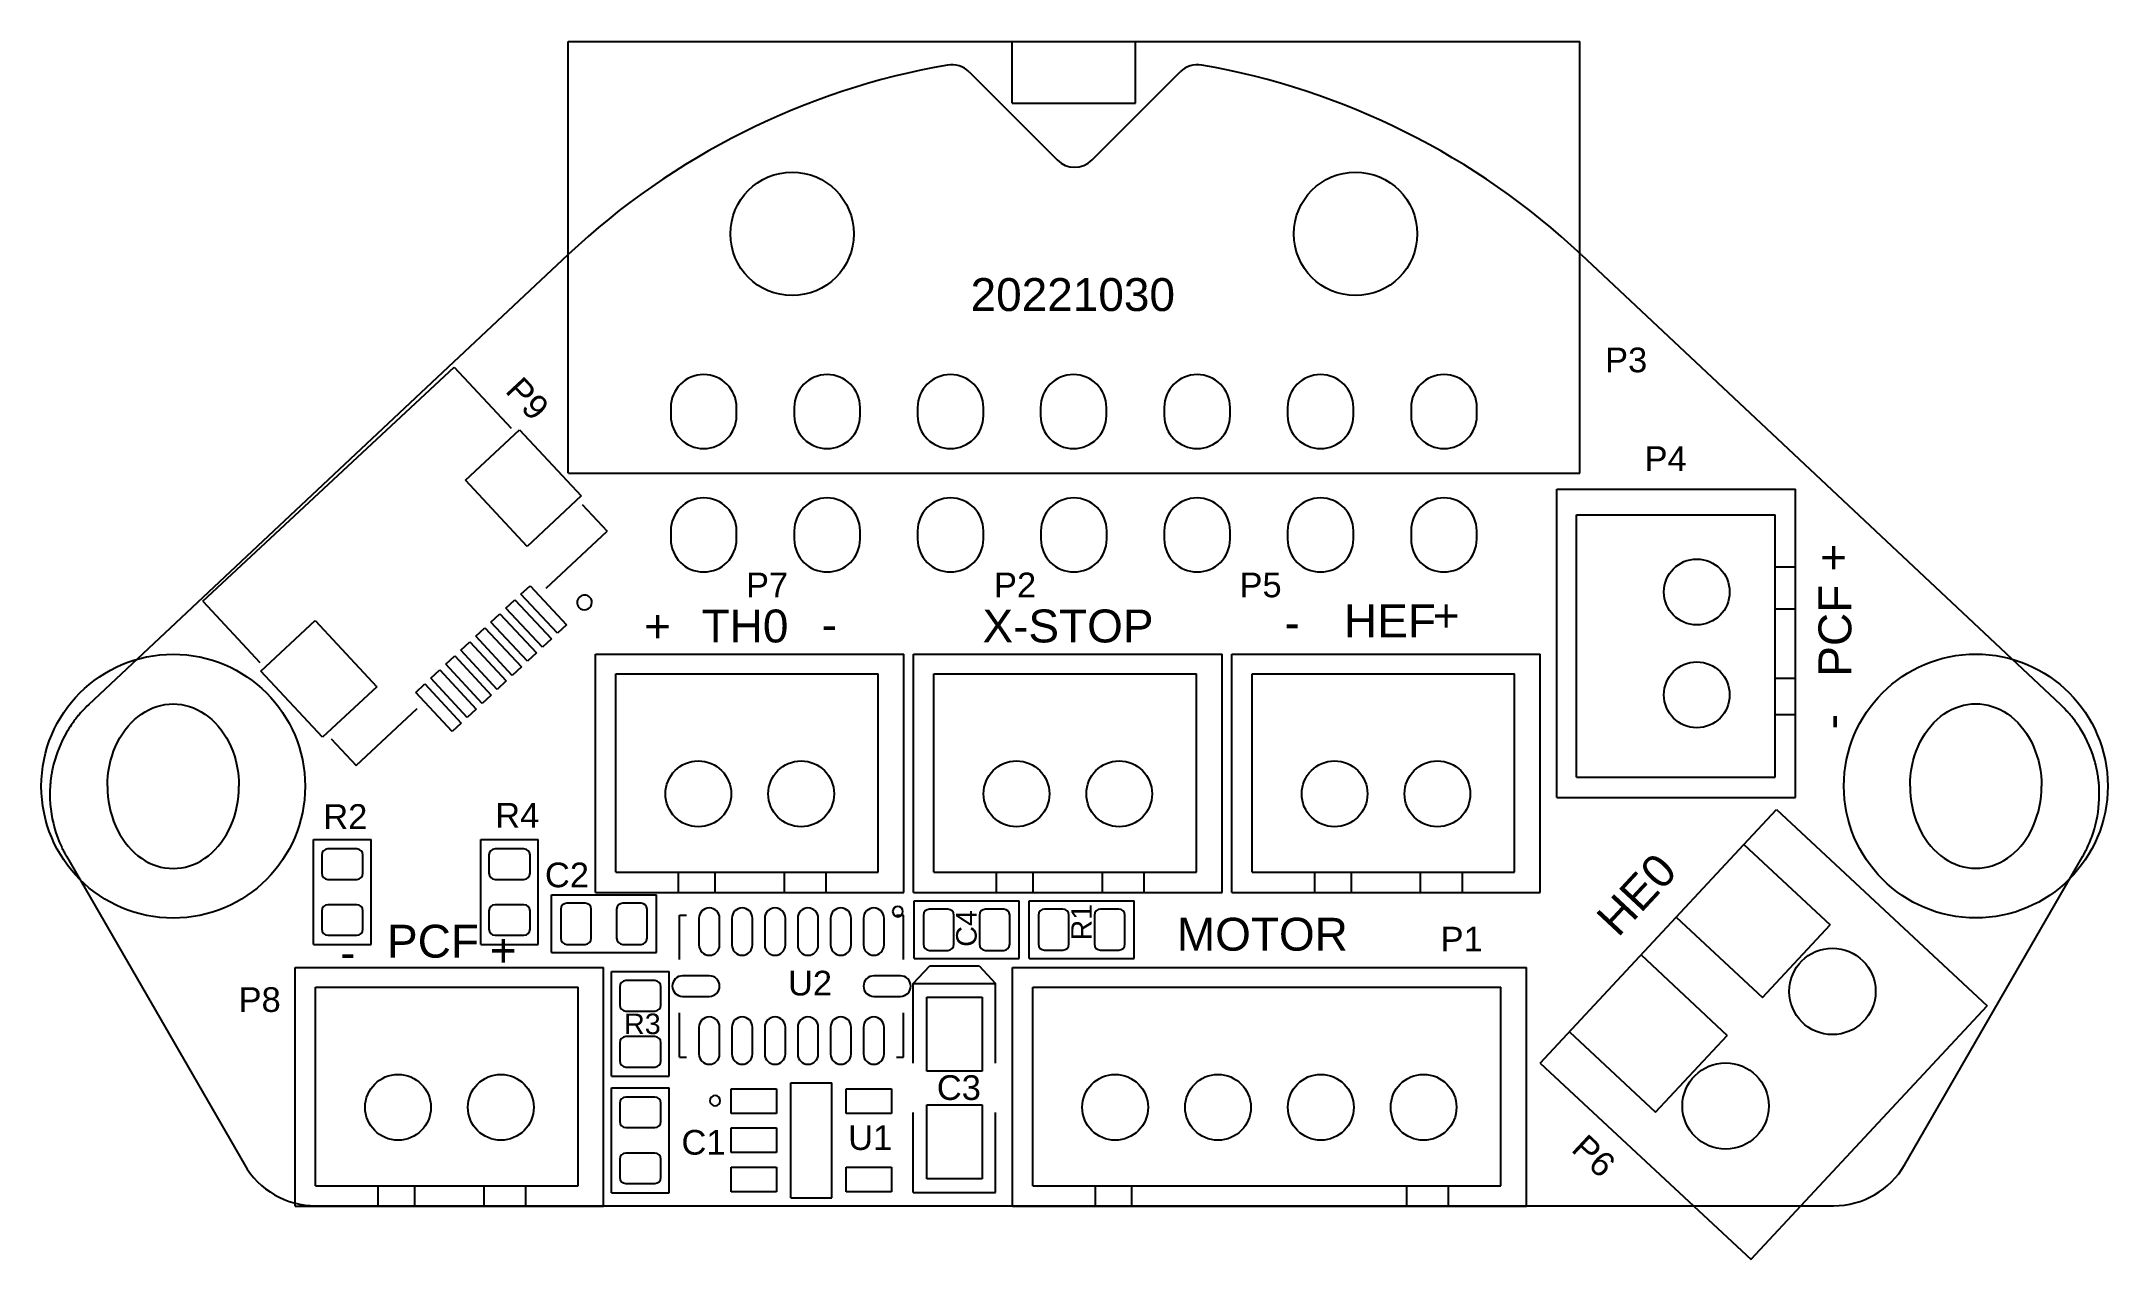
# Model space of a CAD drawing. Header units: millimetres. Extents: x -3.2 to 47, y -11.5 to 18.1.
import ezdxf

# ---------------------------------------------------------------- set-up
doc = ezdxf.new("R2010")
doc.units = ezdxf.units.MM
doc.layers.get('0').update_dxf_attribs({"linetype": 'CONTINUOUS'})
doc.styles.add('ARIAL', font='', dxfattribs={"height": 0.2})
doc.styles.get('ARIAL').set_extended_font_data('Arial')

msp = doc.modelspace()

# ---------------------------------------------------------------- linework, layer by layer
for p, q in [((9.603, 7.613), (9.603, 18.107)), ((9.607, 18.107), (34.203, 18.107)), ((20.403, 16.608), (20.403, 18.108)), ((23.403, 16.608), (23.403, 18.108)), ((34.203, 7.607), (34.203, 18.107)), ((19.355, 17.365), (21.496, 15.224)), ((22.344, 15.224), (24.485, 17.365)), ((20.403, 16.608), (23.403, 16.608)), ((-2.053, 1.988), (9.602, 12.926)), ((34.238, 12.926), (45.893, 1.988)), ((0.722, 4.496), (6.829, 10.191)), ((6.829, 10.191), (8.215, 8.704)), ((12.1, 9.208), (12.1, 9.008)), ((13.7, 9.008), (13.7, 9.208)), ((15.102, 9.208), (15.102, 9.008)), ((16.702, 9.008), (16.702, 9.208)), ((18.102, 9.208), (18.102, 9.008)), ((19.702, 9.008), (19.702, 9.208)), ((21.092, 9.208), (21.092, 9.008)), ((22.692, 9.008), (22.692, 9.208)), ((24.101, 9.208), (24.101, 9.008)), ((25.701, 9.008), (25.701, 9.208)), ((27.101, 9.208), (27.101, 9.008)), ((28.701, 9.008), (28.701, 9.208)), ((30.103, 9.208), (30.103, 9.008)), ((31.703, 9.008), (31.703, 9.208)), ((9.609, 7.607), (34.203, 7.607)), ((33.65, 7.222), (39.45, 7.222)), ((33.65, -0.278), (33.65, 7.222)), ((39.45, -0.278), (39.45, 7.222)), ((9.947, 6.847), (10.553, 6.197)), ((34.129, 0.217), (34.129, 6.6)), ((34.129, 6.6), (38.955, 6.6)), ((38.955, 0.217), (38.955, 6.6)), ((9.067, 4.811), (10.553, 6.197)), ((12.1, 6.208), (12.1, 6.008)), ((13.7, 6.008), (13.7, 6.208)), ((15.102, 6.208), (15.102, 6.008)), ((16.702, 6.008), (16.702, 6.208)), ((18.102, 6.208), (18.102, 6.008)), ((19.702, 6.008), (19.702, 6.208)), ((21.102, 6.208), (21.102, 6.008)), ((22.702, 6.008), (22.702, 6.208)), ((24.101, 6.208), (24.101, 6.008)), ((25.701, 6.008), (25.701, 6.208)), ((27.101, 6.208), (27.101, 6.008)), ((28.701, 6.008), (28.701, 6.208)), ((30.101, 6.208), (30.101, 6.008)), ((31.701, 6.008), (31.701, 6.208)), ((38.955, 5.33), (39.45, 5.33)), ((0.722, 4.496), (2.108, 3.01)), ((38.955, 4.314), (39.45, 4.314)), ((10.27, -2.586), (10.27, 3.214)), ((10.27, 3.214), (17.77, 3.214)), ((17.77, -2.586), (17.77, 3.214)), ((18.006, -2.586), (18.006, 3.214)), ((18.006, 3.214), (25.506, 3.214)), ((25.506, -2.586), (25.506, 3.214)), ((25.743, -2.586), (25.743, 3.214)), ((25.743, 3.214), (33.243, 3.214)), ((33.243, -2.586), (33.243, 3.214)), ((10.764, 2.735), (17.147, 2.735)), ((10.764, -2.091), (10.764, 2.735)), ((17.147, -2.091), (17.147, 2.735)), ((18.501, 2.735), (24.884, 2.735)), ((18.501, -2.091), (18.501, 2.735)), ((24.884, -2.091), (24.884, 2.735)), ((26.238, 2.735), (32.621, 2.735)), ((26.238, -2.091), (26.238, 2.735)), ((32.621, -2.091), (32.621, 2.735)), ((38.955, 2.63), (39.45, 2.63)), ((-1.095, 1.458), (-1.02, 1.541)), ((-1.02, 1.541), (-0.94, 1.618)), ((-0.94, 1.618), (-0.857, 1.689)), ((-0.857, 1.689), (-0.771, 1.753)), ((-0.771, 1.753), (-0.681, 1.81)), ((-0.681, 1.81), (-0.589, 1.86)), ((-0.589, 1.86), (-0.494, 1.902)), ((-0.494, 1.902), (-0.398, 1.937)), ((-0.398, 1.937), (-0.3, 1.965)), ((-0.3, 1.965), (-0.201, 1.984)), ((-0.201, 1.984), (-0.1, 1.996)), ((-0.1, 1.996), (0, 2)), ((0, 2), (0.1, 1.996)), ((0.1, 1.996), (0.201, 1.984)), ((0.201, 1.984), (0.3, 1.965)), ((0.3, 1.965), (0.398, 1.937)), ((0.398, 1.937), (0.494, 1.902)), ((0.494, 1.902), (0.589, 1.86)), ((0.589, 1.86), (0.681, 1.81)), ((0.681, 1.81), (0.771, 1.753)), ((0.771, 1.753), (0.857, 1.689)), ((0.857, 1.689), (0.94, 1.618)), ((0.94, 1.618), (1.02, 1.541)), ((1.02, 1.541), (1.095, 1.458)), ((4.446, 0.502), (5.933, 1.888)), ((38.955, 1.741), (39.45, 1.741)), ((42.74, 1.462), (42.816, 1.545)), ((42.816, 1.545), (42.895, 1.622)), ((42.895, 1.622), (42.978, 1.693)), ((42.978, 1.693), (43.065, 1.757)), ((43.065, 1.757), (43.154, 1.814)), ((43.154, 1.814), (43.247, 1.864)), ((43.247, 1.864), (43.341, 1.906)), ((43.341, 1.906), (43.438, 1.941)), ((43.438, 1.941), (43.536, 1.969)), ((43.536, 1.969), (43.635, 1.988)), ((43.635, 1.988), (43.735, 2)), ((43.735, 2), (43.836, 2.004)), ((43.836, 2.004), (43.936, 2)), ((43.936, 2), (44.036, 1.988)), ((44.036, 1.988), (44.135, 1.969)), ((44.135, 1.969), (44.234, 1.941)), ((44.234, 1.941), (44.33, 1.906)), ((44.33, 1.906), (44.425, 1.864)), ((44.425, 1.864), (44.517, 1.814)), ((44.517, 1.814), (44.606, 1.757)), ((44.606, 1.757), (44.693, 1.693)), ((44.693, 1.693), (44.776, 1.622)), ((44.776, 1.622), (44.856, 1.545)), ((44.856, 1.545), (44.931, 1.462)), ((46.071, 1.806), (46.073, 1.803)), ((-1.402, 0.964), (-1.351, 1.072)), ((-1.351, 1.072), (-1.294, 1.176)), ((-1.294, 1.176), (-1.233, 1.275)), ((-1.233, 1.275), (-1.166, 1.369)), ((-1.166, 1.369), (-1.095, 1.458)), ((1.095, 1.458), (1.166, 1.369)), ((1.166, 1.369), (1.233, 1.275)), ((1.233, 1.275), (1.294, 1.176)), ((1.294, 1.176), (1.351, 1.072)), ((1.351, 1.072), (1.402, 0.964)), ((3.84, 1.152), (4.446, 0.502)), ((42.434, 0.968), (42.485, 1.076)), ((42.485, 1.076), (42.541, 1.18)), ((42.541, 1.18), (42.603, 1.279)), ((42.603, 1.279), (42.669, 1.373)), ((42.669, 1.373), (42.74, 1.462)), ((44.931, 1.462), (45.002, 1.373)), ((45.002, 1.373), (45.068, 1.279)), ((45.068, 1.279), (45.13, 1.18)), ((45.13, 1.18), (45.187, 1.076)), ((45.187, 1.076), (45.238, 0.968)), ((-1.55, 0.497), (-1.522, 0.618)), ((-1.522, 0.618), (-1.488, 0.736)), ((-1.488, 0.736), (-1.448, 0.852)), ((-1.448, 0.852), (-1.402, 0.964)), ((1.402, 0.964), (1.448, 0.852)), ((1.448, 0.852), (1.488, 0.736)), ((1.488, 0.736), (1.522, 0.618)), ((1.522, 0.618), (1.55, 0.497)), ((42.286, 0.501), (42.314, 0.622)), ((42.314, 0.622), (42.348, 0.74)), ((42.348, 0.74), (42.388, 0.856)), ((42.388, 0.856), (42.434, 0.968)), ((45.238, 0.968), (45.283, 0.856)), ((45.283, 0.856), (45.323, 0.74)), ((45.323, 0.74), (45.357, 0.622)), ((45.357, 0.622), (45.385, 0.501)), ((-2.981, 0.135), (-2.981, 0.141)), ((-1.6, 0), (-1.597, 0.126)), ((-1.6, 0), (-1.597, -0.126)), ((-1.597, 0.126), (-1.587, 0.251)), ((-1.587, 0.251), (-1.572, 0.375)), ((-1.572, 0.375), (-1.55, 0.497)), ((1.55, 0.497), (1.572, 0.375)), ((1.572, 0.375), (1.587, 0.251)), ((1.587, 0.251), (1.597, 0.126)), ((1.597, 0.126), (1.6, 0)), ((1.597, -0.126), (1.6, 0)), ((34.129, 0.217), (38.955, 0.217)), ((42.236, 0.004), (42.239, 0.13)), ((42.236, 0.004), (42.239, -0.122)), ((42.239, 0.13), (42.248, 0.255)), ((42.248, 0.255), (42.264, 0.379)), ((42.264, 0.379), (42.286, 0.501)), ((45.385, 0.501), (45.407, 0.379)), ((45.407, 0.379), (45.423, 0.255)), ((45.423, 0.255), (45.432, 0.13)), ((45.432, 0.13), (45.436, 0.004)), ((45.432, -0.122), (45.436, 0.004)), ((46.826, 0.09), (46.812, 0.205)), ((46.826, 0.09), (46.827, 0.084)), ((-1.597, -0.126), (-1.587, -0.251)), ((-1.587, -0.251), (-1.572, -0.375)), ((-1.572, -0.375), (-1.55, -0.497)), ((-1.55, -0.497), (-1.522, -0.618)), ((1.522, -0.618), (1.55, -0.497)), ((1.55, -0.497), (1.572, -0.375)), ((1.572, -0.375), (1.587, -0.251)), ((1.587, -0.251), (1.597, -0.126)), ((33.65, -0.278), (39.45, -0.278)), ((42.239, -0.122), (42.248, -0.247)), ((42.248, -0.247), (42.264, -0.371)), ((42.264, -0.371), (42.286, -0.493)), ((42.286, -0.493), (42.314, -0.614)), ((45.357, -0.614), (45.385, -0.493)), ((45.385, -0.493), (45.407, -0.371)), ((45.407, -0.371), (45.423, -0.247)), ((45.423, -0.247), (45.432, -0.122)), ((-1.522, -0.618), (-1.488, -0.736)), ((-1.488, -0.736), (-1.448, -0.852)), ((-1.448, -0.852), (-1.402, -0.964)), ((-1.402, -0.964), (-1.351, -1.072)), ((1.351, -1.072), (1.402, -0.964)), ((1.402, -0.964), (1.448, -0.852)), ((1.448, -0.852), (1.488, -0.736)), ((1.488, -0.736), (1.522, -0.618)), ((38.198, -1.418), (38.993, -0.565)), ((38.993, -0.565), (44.113, -5.339)), ((42.314, -0.614), (42.348, -0.732)), ((42.348, -0.732), (42.388, -0.848)), ((42.388, -0.848), (42.434, -0.959)), ((42.434, -0.959), (42.485, -1.068)), ((45.187, -1.068), (45.238, -0.959)), ((45.238, -0.959), (45.283, -0.848)), ((45.283, -0.848), (45.323, -0.732)), ((45.323, -0.732), (45.357, -0.614)), ((-1.351, -1.072), (-1.294, -1.176)), ((-1.294, -1.176), (-1.233, -1.275)), ((-1.233, -1.275), (-1.166, -1.369)), ((-1.166, -1.369), (-1.095, -1.458)), ((-1.095, -1.458), (-1.02, -1.541)), ((1.02, -1.541), (1.095, -1.458)), ((1.095, -1.458), (1.166, -1.369)), ((1.166, -1.369), (1.233, -1.275)), ((1.233, -1.275), (1.294, -1.176)), ((1.294, -1.176), (1.351, -1.072)), ((3.414, -3.849), (3.414, -1.299)), ((3.414, -1.299), (4.814, -1.299)), ((4.814, -3.849), (4.814, -1.299)), ((7.478, -3.849), (7.478, -1.299)), ((7.478, -1.299), (8.878, -1.299)), ((8.878, -3.849), (8.878, -1.299)), ((36.552, -3.183), (38.198, -1.418)), ((38.198, -1.418), (40.293, -3.372)), ((42.485, -1.068), (42.541, -1.172)), ((42.541, -1.172), (42.603, -1.271)), ((42.603, -1.271), (42.669, -1.365)), ((42.669, -1.365), (42.74, -1.454)), ((42.74, -1.454), (42.816, -1.537)), ((44.856, -1.537), (44.931, -1.454)), ((44.931, -1.454), (45.002, -1.365)), ((45.002, -1.365), (45.068, -1.271)), ((45.068, -1.271), (45.13, -1.172)), ((45.13, -1.172), (45.187, -1.068)), ((-2.6, -1.697), (-2.598, -1.7)), ((-2.598, -1.7), (1.732, -9.2)), ((-1.02, -1.541), (-0.94, -1.618)), ((-0.94, -1.618), (-0.857, -1.689)), ((-0.857, -1.689), (-0.771, -1.753)), ((-0.771, -1.753), (-0.681, -1.81)), ((-0.681, -1.81), (-0.589, -1.86)), ((-0.589, -1.86), (-0.494, -1.902)), ((-0.494, -1.902), (-0.398, -1.937)), ((-0.398, -1.937), (-0.3, -1.965)), ((-0.3, -1.965), (-0.201, -1.984)), ((-0.201, -1.984), (-0.1, -1.996)), ((-0.1, -1.996), (0, -2)), ((0, -2), (0.1, -1.996)), ((0.1, -1.996), (0.201, -1.984)), ((0.201, -1.984), (0.3, -1.965)), ((0.3, -1.965), (0.398, -1.937)), ((0.398, -1.937), (0.494, -1.902)), ((0.494, -1.902), (0.589, -1.86)), ((0.589, -1.86), (0.681, -1.81)), ((0.681, -1.81), (0.771, -1.753)), ((0.771, -1.753), (0.857, -1.689)), ((0.857, -1.689), (0.94, -1.618)), ((0.94, -1.618), (1.02, -1.541)), ((3.614, -1.672), (3.614, -2.116)), ((4.466, -1.524), (3.762, -1.524)), ((4.614, -2.116), (4.614, -1.672)), ((7.678, -1.672), (7.678, -2.116)), ((8.53, -1.524), (7.826, -1.524)), ((8.678, -2.116), (8.678, -1.672)), ((42.108, -9.2), (46.438, -1.7)), ((42.816, -1.537), (42.895, -1.614)), ((42.895, -1.614), (42.978, -1.685)), ((42.978, -1.685), (43.065, -1.749)), ((43.065, -1.749), (43.154, -1.806)), ((43.154, -1.806), (43.247, -1.856)), ((43.247, -1.856), (43.341, -1.898)), ((43.341, -1.898), (43.438, -1.933)), ((43.438, -1.933), (43.536, -1.961)), ((43.536, -1.961), (43.635, -1.98)), ((43.635, -1.98), (43.735, -1.992)), ((43.735, -1.992), (43.836, -1.996)), ((43.836, -1.996), (43.936, -1.992)), ((43.936, -1.992), (44.036, -1.98)), ((44.036, -1.98), (44.135, -1.961)), ((44.135, -1.961), (44.234, -1.933)), ((44.234, -1.933), (44.33, -1.898)), ((44.33, -1.898), (44.425, -1.856)), ((44.425, -1.856), (44.517, -1.806)), ((44.517, -1.806), (44.606, -1.749)), ((44.606, -1.749), (44.693, -1.685)), ((44.693, -1.685), (44.776, -1.614)), ((44.776, -1.614), (44.856, -1.537)), ((3.762, -2.264), (4.466, -2.264)), ((7.826, -2.264), (8.53, -2.264)), ((10.764, -2.091), (17.147, -2.091)), ((12.289, -2.586), (12.289, -2.091)), ((13.178, -2.586), (13.178, -2.091)), ((14.862, -2.586), (14.862, -2.091)), ((15.878, -2.586), (15.878, -2.091)), ((18.501, -2.091), (24.884, -2.091)), ((20.025, -2.586), (20.025, -2.091)), ((20.914, -2.586), (20.914, -2.091)), ((22.598, -2.586), (22.598, -2.091)), ((23.614, -2.586), (23.614, -2.091)), ((26.238, -2.091), (32.621, -2.091)), ((27.762, -2.586), (27.762, -2.091)), ((28.651, -2.586), (28.651, -2.091)), ((30.335, -2.586), (30.335, -2.091)), ((31.351, -2.586), (31.351, -2.091)), ((4.466, -2.884), (3.762, -2.884)), ((8.53, -2.884), (7.826, -2.884)), ((9.199, -2.644), (11.749, -2.644)), ((9.199, -4.044), (9.199, -2.644)), ((9.424, -2.992), (9.424, -3.696)), ((10.016, -2.844), (9.572, -2.844)), ((10.164, -3.696), (10.164, -2.992)), ((10.27, -2.586), (17.77, -2.586)), ((10.784, -2.992), (10.784, -3.696)), ((11.376, -2.844), (10.932, -2.844)), ((11.524, -3.696), (11.524, -2.992)), ((11.749, -4.044), (11.749, -2.644)), ((18.006, -2.586), (25.506, -2.586)), ((18.019, -2.79), (20.569, -2.79)), ((18.019, -4.19), (18.019, -2.79)), ((18.836, -2.99), (18.392, -2.99)), ((20.196, -2.99), (19.752, -2.99)), ((20.569, -4.19), (20.569, -2.79)), ((20.817, -2.785), (23.367, -2.785)), ((20.817, -4.185), (20.817, -2.785)), ((21.634, -2.985), (21.19, -2.985)), ((22.994, -2.985), (22.55, -2.985)), ((23.367, -4.185), (23.367, -2.785)), ((25.743, -2.586), (33.243, -2.586)), ((3.614, -3.032), (3.614, -3.476)), ((4.614, -3.476), (4.614, -3.032)), ((7.678, -3.032), (7.678, -3.476)), ((8.678, -3.476), (8.678, -3.032)), ((12.311, -3.135), (12.486, -3.135)), ((12.311, -4.21), (12.311, -3.135)), ((12.786, -3.21), (12.786, -3.86)), ((13.286, -3.86), (13.286, -3.21)), ((13.586, -3.21), (13.586, -3.86)), ((14.086, -3.86), (14.086, -3.21)), ((14.386, -3.21), (14.386, -3.86)), ((14.886, -3.86), (14.886, -3.21)), ((15.186, -3.21), (15.186, -3.86)), ((15.686, -3.86), (15.686, -3.21)), ((15.986, -3.21), (15.986, -3.86)), ((16.486, -3.86), (16.486, -3.21)), ((16.786, -3.21), (16.786, -3.86)), ((17.286, -3.86), (17.286, -3.21)), ((17.586, -3.135), (17.761, -3.135)), ((17.761, -4.21), (17.761, -3.135)), ((18.244, -3.138), (18.244, -3.842)), ((18.984, -3.842), (18.984, -3.138)), ((19.604, -3.138), (19.604, -3.842)), ((20.344, -3.842), (20.344, -3.138)), ((21.042, -3.133), (21.042, -3.837)), ((21.782, -3.837), (21.782, -3.133)), ((22.402, -3.133), (22.402, -3.837)), ((23.142, -3.837), (23.142, -3.133)), ((33.244, -6.73), (36.552, -3.183)), ((36.552, -3.183), (38.647, -5.137)), ((38.647, -5.137), (40.293, -3.372)), ((3.414, -3.849), (4.814, -3.849)), ((3.762, -3.624), (4.466, -3.624)), ((7.478, -3.849), (8.878, -3.849)), ((7.826, -3.624), (8.53, -3.624)), ((9.572, -3.844), (10.016, -3.844)), ((10.932, -3.844), (11.376, -3.844)), ((18.392, -3.99), (18.836, -3.99)), ((19.752, -3.99), (20.196, -3.99)), ((21.19, -3.985), (21.634, -3.985)), ((22.55, -3.985), (22.994, -3.985)), ((2.968, -10.206), (2.968, -4.406)), ((2.968, -4.406), (10.468, -4.406)), ((9.199, -4.044), (11.749, -4.044)), ((10.468, -10.206), (10.468, -4.406)), ((10.661, -7.052), (10.661, -4.502)), ((10.661, -4.502), (12.061, -4.502)), ((12.061, -7.052), (12.061, -4.502)), ((17.996, -4.799), (18.398, -4.363)), ((18.019, -4.19), (20.569, -4.19)), ((18.398, -4.363), (19.598, -4.363)), ((19.598, -4.363), (20, -4.799)), ((20.407, -4.406), (32.907, -4.406)), ((20.407, -10.206), (20.407, -4.406)), ((20.817, -4.185), (23.367, -4.185)), ((32.907, -10.206), (32.907, -4.406)), ((35.694, -4.103), (37.79, -6.057)), ((3.462, -4.885), (9.845, -4.885)), ((3.462, -9.711), (3.462, -4.885)), ((9.845, -9.711), (9.845, -4.885)), ((10.861, -4.875), (10.861, -5.319)), ((11.713, -4.727), (11.009, -4.727)), ((11.861, -5.319), (11.861, -4.875)), ((13.036, -4.61), (12.386, -4.61)), ((17.686, -4.61), (17.036, -4.61)), ((17.996, -4.799), (20, -4.799)), ((17.996, -6.736), (17.996, -4.799)), ((20, -6.736), (20, -4.799)), ((20.901, -9.711), (20.901, -4.885)), ((20.901, -4.885), (32.284, -4.885)), ((32.284, -9.711), (32.284, -4.885)), ((11.009, -5.467), (11.713, -5.467)), ((12.311, -6.585), (12.311, -5.51)), ((12.386, -5.11), (13.036, -5.11)), ((17.036, -5.11), (17.686, -5.11)), ((17.761, -6.585), (17.761, -5.51)), ((38.369, -11.498), (44.113, -5.339)), ((12.786, -5.86), (12.786, -6.51)), ((13.286, -6.51), (13.286, -5.86)), ((13.586, -5.86), (13.586, -6.51)), ((14.086, -6.51), (14.086, -5.86)), ((14.386, -5.86), (14.386, -6.51)), ((14.886, -6.51), (14.886, -5.86)), ((15.186, -5.86), (15.186, -6.51)), ((15.686, -6.51), (15.686, -5.86)), ((15.986, -5.86), (15.986, -6.51)), ((16.486, -6.51), (16.486, -5.86)), ((16.786, -5.86), (16.786, -6.51)), ((17.286, -6.51), (17.286, -5.86)), ((33.954, -5.969), (36.049, -7.923)), ((10.861, -6.235), (10.861, -6.679)), ((11.713, -6.087), (11.009, -6.087)), ((11.861, -6.679), (11.861, -6.235)), ((36.049, -7.923), (37.79, -6.057)), ((11.009, -6.827), (11.713, -6.827)), ((12.311, -6.585), (12.486, -6.585)), ((17.586, -6.585), (17.761, -6.585)), ((33.244, -6.73), (38.37, -11.509)), ((10.661, -7.052), (12.061, -7.052)), ((10.661, -9.882), (10.661, -7.332)), ((10.661, -7.332), (12.061, -7.332)), ((12.061, -9.882), (12.061, -7.332)), ((15.019, -7.207), (16.019, -7.207)), ((15.019, -10.007), (15.019, -7.207)), ((16.019, -10.007), (16.019, -7.207)), ((10.861, -7.705), (10.861, -8.149)), ((11.713, -7.557), (11.009, -7.557)), ((11.861, -8.149), (11.861, -7.705)), ((17.996, -9.873), (17.996, -7.936)), ((20, -9.873), (20, -7.936)), ((11.009, -8.297), (11.713, -8.297)), ((11.713, -8.917), (11.009, -8.917)), ((10.861, -9.065), (10.861, -9.509)), ((11.861, -9.509), (11.861, -9.065)), ((3.462, -9.711), (9.845, -9.711)), ((4.987, -10.206), (4.987, -9.711)), ((5.876, -10.206), (5.876, -9.711)), ((7.56, -10.206), (7.56, -9.711)), ((8.576, -10.206), (8.576, -9.711)), ((10.661, -9.882), (12.061, -9.882)), ((11.009, -9.657), (11.713, -9.657)), ((15.019, -10.007), (16.019, -10.007)), ((17.996, -9.873), (20, -9.873)), ((20.901, -9.711), (32.284, -9.711)), ((22.426, -10.206), (22.426, -9.711)), ((23.315, -10.206), (23.315, -9.711)), ((29.999, -10.206), (29.999, -9.711)), ((31.015, -10.206), (31.015, -9.711)), ((2.968, -10.206), (10.468, -10.206)), ((3.464, -10.2), (40.376, -10.2)), ((20.407, -10.206), (32.907, -10.206))]:
    msp.add_line(p, q)
at = {"extrusion": (0, 0, -1)}
for p, q in [((7.106, 7.438), (8.422, 8.665)), ((8.422, 8.665), (9.922, 7.056)), ((8.606, 5.829), (7.106, 7.438)), ((9.922, 7.056), (8.606, 5.829)), ((8.092, 4.328), (8.311, 4.532)), ((8.311, 4.532), (9.198, 3.581)), ((8.457, 4.669), (8.677, 4.873)), ((9.344, 3.718), (8.457, 4.669)), ((8.677, 4.873), (9.563, 3.922)), ((2.132, 2.8), (3.449, 4.028)), ((3.449, 4.028), (4.949, 2.419)), ((7.726, 3.987), (7.945, 4.191)), ((7.945, 4.191), (8.832, 3.24)), ((8.978, 3.377), (8.092, 4.328)), ((7.36, 3.646), (7.58, 3.85)), ((8.247, 2.695), (7.36, 3.646)), ((7.58, 3.85), (8.466, 2.899)), ((8.612, 3.036), (7.726, 3.987)), ((9.198, 3.581), (8.978, 3.377)), ((9.563, 3.922), (9.344, 3.718)), ((6.629, 2.964), (6.848, 3.168)), ((6.848, 3.168), (7.735, 2.217)), ((6.994, 3.305), (7.214, 3.509)), ((7.881, 2.354), (6.994, 3.305)), ((7.214, 3.509), (8.1, 2.558)), ((8.832, 3.24), (8.612, 3.036)), ((3.633, 1.191), (2.132, 2.8)), ((6.263, 2.623), (6.483, 2.827)), ((7.15, 1.672), (6.263, 2.623)), ((6.483, 2.827), (7.369, 1.876)), ((7.515, 2.013), (6.629, 2.964)), ((8.1, 2.558), (7.881, 2.354)), ((8.466, 2.899), (8.247, 2.695)), ((4.949, 2.419), (3.633, 1.191)), ((5.897, 2.282), (6.117, 2.486)), ((6.784, 1.331), (5.897, 2.282)), ((6.117, 2.486), (7.003, 1.535)), ((7.735, 2.217), (7.515, 2.013)), ((7.003, 1.535), (6.784, 1.331)), ((7.369, 1.876), (7.15, 1.672)), ((18.323, -6.926), (18.323, -5.126)), ((18.323, -5.126), (19.673, -5.126)), ((19.673, -5.126), (19.673, -6.926)), ((19.673, -6.926), (18.323, -6.926)), ((13.569, -7.957), (13.569, -7.357)), ((13.569, -7.357), (14.669, -7.357)), ((14.669, -7.357), (14.669, -7.957)), ((16.369, -7.957), (16.369, -7.357)), ((16.369, -7.357), (17.469, -7.357)), ((17.469, -7.357), (17.469, -7.957)), ((14.669, -7.957), (13.569, -7.957)), ((17.469, -7.957), (16.369, -7.957)), ((18.323, -9.546), (18.323, -7.746)), ((18.323, -7.746), (19.673, -7.746)), ((19.673, -7.746), (19.673, -9.546)), ((13.569, -8.907), (13.569, -8.307)), ((13.569, -8.307), (14.669, -8.307)), ((14.669, -8.307), (14.669, -8.907)), ((14.669, -8.907), (13.569, -8.907)), ((13.569, -9.857), (13.569, -9.257)), ((13.569, -9.257), (14.669, -9.257)), ((14.669, -9.257), (14.669, -9.857)), ((16.369, -9.857), (16.369, -9.257)), ((16.369, -9.257), (17.469, -9.257)), ((17.469, -9.257), (17.469, -9.857)), ((19.673, -9.546), (18.323, -9.546)), ((14.669, -9.857), (13.569, -9.857)), ((17.469, -9.857), (16.369, -9.857))]:
    msp.add_line(p, q, dxfattribs=at)
for centre, radius in [((15.051, 13.428), 1.5), ((28.752, 13.428), 1.5), ((37.05, 4.722), 0.8), ((0, 0), 3.207), ((37.05, 2.222), 0.8), ((43.836, 0.004), 3.207), ((12.77, -0.186), 0.8), ((15.27, -0.186), 0.8), ((20.506, -0.186), 0.8), ((23.006, -0.186), 0.8), ((28.243, -0.186), 0.8), ((30.743, -0.186), 0.8), ((40.35, -4.988), 1.05), ((5.468, -7.806), 0.8), ((7.968, -7.806), 0.8), ((22.907, -7.806), 0.8), ((25.407, -7.806), 0.8), ((27.907, -7.806), 0.8), ((30.407, -7.806), 0.8), ((37.751, -7.774), 1.05)]:
    msp.add_circle(centre, radius)
for centre, radius, start, end in [((21.92, -0.2), 18, 99.8939, 133.1811), ((18.93, 16.941), 0.6, 45, 99.8939), ((24.91, 16.941), 0.6, 80.1061, 135), ((21.92, -0.2), 18, 46.8189, 80.1061), ((21.92, 15.649), 0.6, 225, 315), ((12.9, 9.208), 0.8, 0, 180), ((15.902, 9.208), 0.8, 0, 180), ((18.902, 9.208), 0.8, 0, 180), ((21.892, 9.208), 0.8, 0, 180), ((24.901, 9.208), 0.8, 0, 180), ((27.901, 9.208), 0.8, 0, 180), ((30.903, 9.208), 0.8, 0, 180), ((12.9, 9.008), 0.8, 180, 0), ((15.902, 9.008), 0.8, 180, 0), ((18.902, 9.008), 0.8, 180, 0), ((21.892, 9.008), 0.8, 180, 0), ((24.901, 9.008), 0.8, 180, 0), ((27.901, 9.008), 0.8, 180, 0), ((30.903, 9.008), 0.8, 180, 0), ((12.9, 6.208), 0.8, 0, 180), ((15.902, 6.208), 0.8, 0, 180), ((18.902, 6.208), 0.8, 0, 180), ((21.902, 6.208), 0.8, 0, 180), ((24.901, 6.208), 0.8, 0, 180), ((27.901, 6.208), 0.8, 0, 180), ((30.901, 6.208), 0.8, 0, 180), ((12.9, 6.008), 0.8, 180, 0), ((15.902, 6.008), 0.8, 180, 0), ((18.902, 6.008), 0.8, 180, 0), ((21.902, 6.008), 0.8, 180, 0), ((24.901, 6.008), 0.8, 180, 0), ((27.901, 6.008), 0.8, 180, 0), ((30.901, 6.008), 0.8, 180, 0), ((10.003, 4.468), 0.18, 43, 223), ((10.003, 4.468), 0.18, 223, 43), ((-0.008, -0.188), 2.986, 142.9003, 145.8631), ((-0.032, -0.169), 2.956, 140.3752, 142.8997), ((-0.055, -0.15), 2.926, 138.043, 140.3752), ((0, -0.2), 3, 133.1811, 138.0405), ((43.84, -0.2), 3, 41.9609, 46.8187), ((43.898, -0.148), 2.922, 39.6402, 41.8834), ((43.875, -0.167), 2.952, 37.1969, 39.6393), ((43.851, -0.185), 2.982, 34.3761, 37.1967), ((0.039, -0.217), 3.041, 149.8891, 165.6991), ((0.018, -0.205), 3.017, 145.8642, 149.892), ((43.8, -0.218), 3.043, 16.752, 34.3453), ((-0.014, -0.202), 2.986, 165.724, 168.6506), ((43.829, -0.209), 3.012, 13.0893, 16.7518), ((-0.048, -0.193), 2.951, 175.8646, 178.3073), ((-0.078, -0.191), 2.921, 173.5837, 175.8648), ((-0.073, -0.192), 2.927, 171.175, 173.4698), ((-0.043, -0.196), 2.956, 168.6509, 171.1746), ((43.859, -0.202), 2.981, 10.2666, 13.0876), ((43.889, -0.197), 2.951, 7.8239, 10.2666), ((43.913, -0.193), 2.927, 3.1339, 5.4287), ((-0.018, -0.194), 2.981, 178.3079, 181.1288), ((0.012, -0.193), 3.012, 181.1298, 184.7922), ((0.043, -0.191), 3.043, 184.7923, 202.3852), ((43.799, -0.191), 3.041, 341.8482, 357.6585), ((43.883, -0.194), 2.956, 0.6104, 3.1342), ((43.853, -0.195), 2.986, 357.6837, 0.6103), ((-0.014, -0.213), 2.982, 202.4167, 205.2372), ((-0.041, -0.225), 2.952, 205.2373, 207.6796), ((43.878, -0.223), 2.956, 332.3346, 334.8591), ((43.85, -0.211), 2.986, 334.8593, 337.8222), ((43.822, -0.199), 3.017, 337.8233, 341.8512), ((-0.067, -0.239), 2.922, 207.6795, 209.9226), ((3.762, -1.672), 0.148, 90, 180), ((4.466, -1.672), 0.148, 0, 90), ((7.826, -1.672), 0.148, 90, 180), ((8.53, -1.672), 0.148, 0, 90), ((43.905, -0.237), 2.925, 330.001, 332.3333), ((3.762, -2.116), 0.148, 180, 270), ((4.466, -2.116), 0.148, 270, 0), ((7.826, -2.116), 0.148, 180, 270), ((8.53, -2.116), 0.148, 270, 0), ((3.762, -3.032), 0.148, 90, 180), ((4.466, -3.032), 0.148, 0, 90), ((7.826, -3.032), 0.148, 90, 180), ((8.53, -3.032), 0.148, 0, 90), ((9.572, -2.992), 0.148, 90, 180), ((10.016, -2.992), 0.148, 0, 90), ((10.932, -2.992), 0.148, 90, 180), ((11.376, -2.992), 0.148, 0, 90), ((13.036, -3.21), 0.25, 0, 180), ((13.836, -3.21), 0.25, 0, 180), ((14.636, -3.21), 0.25, 0, 180), ((15.436, -3.21), 0.25, 0, 180), ((16.236, -3.21), 0.25, 0, 180), ((17.036, -3.21), 0.25, 0, 180), ((17.62, -3.048), 0.125, 0, 180), ((18.392, -3.138), 0.148, 90, 180), ((18.836, -3.138), 0.148, 0, 90), ((19.752, -3.138), 0.148, 90, 180), ((20.196, -3.138), 0.148, 0, 90), ((21.19, -3.133), 0.148, 90, 180), ((21.634, -3.133), 0.148, 0, 90), ((22.55, -3.133), 0.148, 90, 180), ((22.994, -3.133), 0.148, 0, 90), ((3.762, -3.476), 0.148, 180, 270), ((4.466, -3.476), 0.148, 270, 0), ((7.826, -3.476), 0.148, 180, 270), ((8.53, -3.476), 0.148, 270, 0), ((17.62, -3.048), 0.125, 180, 0), ((9.572, -3.696), 0.148, 180, 270), ((10.016, -3.696), 0.148, 270, 0), ((10.932, -3.696), 0.148, 180, 270), ((11.376, -3.696), 0.148, 270, 0), ((13.036, -3.86), 0.25, 180, 0), ((13.836, -3.86), 0.25, 180, 0), ((14.636, -3.86), 0.25, 180, 0), ((15.436, -3.86), 0.25, 180, 0), ((16.236, -3.86), 0.25, 180, 0), ((17.036, -3.86), 0.25, 180, 0), ((18.392, -3.842), 0.148, 180, 270), ((18.836, -3.842), 0.148, 270, 0), ((19.752, -3.842), 0.148, 180, 270), ((20.196, -3.842), 0.148, 270, 0), ((21.19, -3.837), 0.148, 180, 270), ((21.634, -3.837), 0.148, 270, 0), ((22.55, -3.837), 0.148, 180, 270), ((22.994, -3.837), 0.148, 270, 0), ((11.009, -4.875), 0.148, 90, 180), ((11.713, -4.875), 0.148, 0, 90), ((12.386, -4.86), 0.25, 90, 270), ((13.036, -4.86), 0.25, 270, 90), ((17.036, -4.86), 0.25, 90, 270), ((17.686, -4.86), 0.25, 270, 90), ((11.009, -5.319), 0.148, 180, 270), ((11.713, -5.319), 0.148, 270, 0), ((13.036, -5.86), 0.25, 0, 180), ((13.836, -5.86), 0.25, 0, 180), ((14.636, -5.86), 0.25, 0, 180), ((15.436, -5.86), 0.25, 0, 180), ((16.236, -5.86), 0.25, 0, 180), ((17.036, -5.86), 0.25, 0, 180), ((11.009, -6.235), 0.148, 90, 180), ((11.713, -6.235), 0.148, 0, 90), ((13.036, -6.51), 0.25, 180, 0), ((13.836, -6.51), 0.25, 180, 0), ((14.636, -6.51), 0.25, 180, 0), ((15.436, -6.51), 0.25, 180, 0), ((16.236, -6.51), 0.25, 180, 0), ((17.036, -6.51), 0.25, 180, 0), ((11.009, -6.679), 0.148, 180, 270), ((11.713, -6.679), 0.148, 270, 0), ((13.177, -7.645), 0.125, 0, 180), ((11.009, -7.705), 0.148, 90, 180), ((11.713, -7.705), 0.148, 0, 90), ((13.177, -7.645), 0.125, 180, 360), ((11.009, -8.149), 0.148, 180, 270), ((11.713, -8.149), 0.148, 270, 0), ((11.009, -9.065), 0.148, 90, 180), ((11.713, -9.065), 0.148, 0, 90), ((3.464, -8.2), 2, 210, 270), ((11.009, -9.509), 0.148, 180, 270), ((11.713, -9.509), 0.148, 270, 0), ((40.376, -8.2), 2, 270, 330)]:
    msp.add_arc(centre, radius, start, end)

# ---------------------------------------------------------------- texts
at = {"style": 'ARIAL'}
for s, height, p in [('20221030', 0.8, (19.39, 11.552)), ('P3', 0.6, (34.82, 10.063)), ('P4', 0.6, (35.78, 7.663)), ('+', 0.8, (40.05, 5.172)), ('P7', 0.6, (13.93, 4.593)), ('P2', 0.6, (19.96, 4.593)), ('P5', 0.6, (25.93, 4.593)), ('+', 0.8, (11.453, 3.495)), ('X-STOP', 0.8, (19.68, 3.495)), ('HEF', 0.8, (28.471, 3.622)), ('+', 0.8, (30.63, 3.749)), ('-', 0.8, (15.771, 3.534)), ('-', 0.8, (27.026, 3.577)), ('R2', 0.6, (3.65, -1.037)), ('R4', 0.6, (7.83, -1.007)), ('C2', 0.6, (9.04, -2.457)), ('P1', 0.6, (30.82, -4.017)), ('+', 0.8, (7.7, -4.388)), ('-', 0.8, (4.06, -4.44)), ('U2', 0.6, (14.95, -5.087)), ('P8', 0.6, (1.59, -5.487)), ('R3', 0.5, (10.963, -6.027)), ('C3', 0.6, (18.57, -7.627)), ('C1', 0.6, (12.36, -8.957)), ('U1', 0.6, (16.414, -8.842))]:
    msp.add_text(s, height=height, dxfattribs=at).set_placement(p)
for s, height, rotation, p in [('P9', 0.6, 313, (8.049, 9.593)), ('PCF', 0.8, 90, (40.81, 2.662)), ('TH0', 0.8, 360, (12.85, 3.495)), ('-', 0.8, 90, (40.722, 1.382)), ('HE0', 0.8, 47, (35.135, -3.696)), ('R1', 0.5, 90, (22.339, -3.751)), ('PCF', 0.8, 360, (5.2, -4.168)), ('C4', 0.5, 90, (19.539, -3.904)), ('MOTOR', 0.8, 360, (24.407, -3.998)), ('P6', 0.6, 317, (33.969, -8.856))]:
    msp.add_text(s, height=height, rotation=rotation, dxfattribs=at).set_placement(p)

doc.saveas('drawing.dxf')
